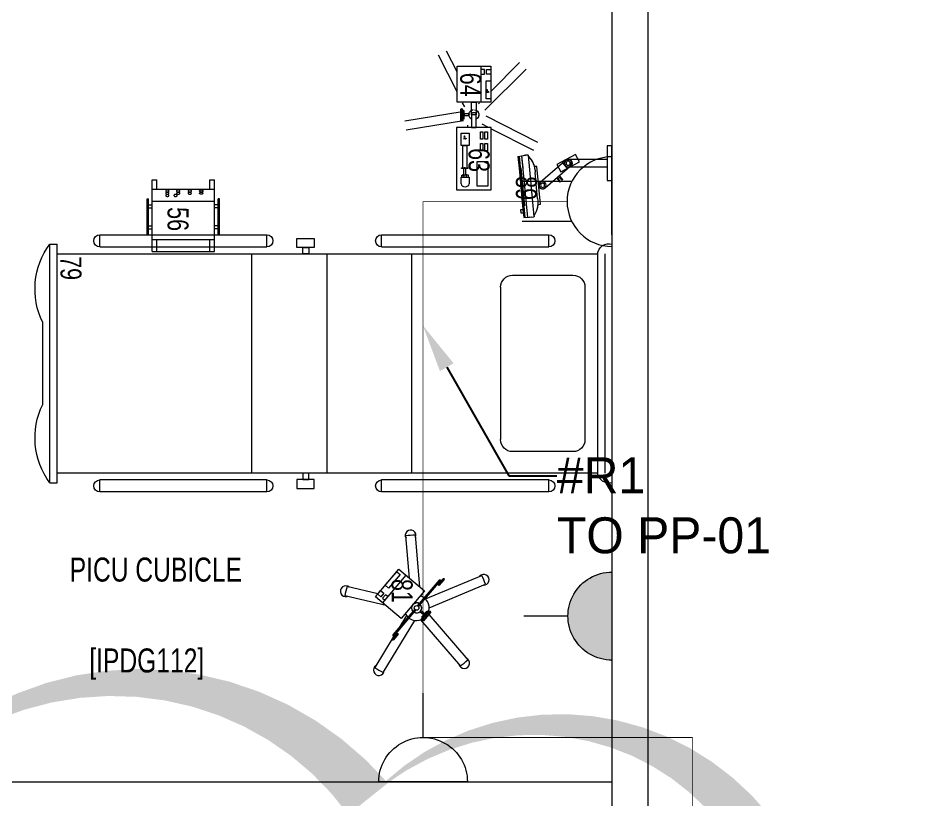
# Model space of a CAD drawing. Header units: metres. Extents: x 75097 to 220695, y -1557923 to -1361206.
# Drawn here: x 110144 to 113945, y -1400610 to -1397353 of the extents above; entities that cross this region are included whole.
import ezdxf
from ezdxf import colors
from ezdxf.entities.mleader import LeaderData, LeaderLine
from ezdxf.math import Vec2, Vec3

# ---------------------------------------------------------------- set-up
doc = ezdxf.new("R2010")
doc.units = ezdxf.units.M
doc.layers.get('0').update_dxf_attribs({"lineweight": 0})
for name, color, linetype, lineweight in [('A-100 - Copy$0$72_EGR_BASE_TEXT', 8, 'Continuous', 0), ('A-100 - Copy$0$Medical Equipment and Furniture', 8, 'Continuous', 0), ('A-100 - Copy$0$Medical Equipment and Furniture1', 8, 'Continuous', 5), ('A-100 - Copy$0$Medical Equipment and Furniture2', 8, 'Continuous', 13), ('A-100 - Copy$0$Walls', 8, 'Continuous', 0)]:
    doc.layers.add(name, color=color, linetype=linetype, lineweight=lineweight)
for name, color, linetype, lineweight, true_color in [('E-POWR', 7, 'Continuous', 9, 0x4e7e3e), ('E-PW', 7, 'Continuous', 9, 0x4e7e3e), ('REV 01', 7, 'Continuous', 0, 0xe41b4d)]:
    doc.layers.add(name, color=color, linetype=linetype, lineweight=lineweight, true_color=true_color)
doc.styles.add('A-100 - Copy$0$list_ghTextstyle', font='romans.shx', dxfattribs={"height": 0.25})
doc.styles.add('A-100 - Copy$0$X3G_ENTITY_257CFD', font='swisscl.ttf', dxfattribs={"height": 200})
doc.styles.add('A-100 - Copy$0$X3G_ENTITY_2587EA', font='swisscl.ttf', dxfattribs={"height": 200})
doc.styles.get("Standard").update_dxf_attribs({"font": 'GOTHIC.TTF'})

# ---------------------------------------------------------------- blocks, each defined once
blk = doc.blocks.new('GI-041_dwg_E-SKT2-3902840-GI-041')
at = {"layer": 'E-POWR'}
blk.add_line((0.1982021146646263, -2.45581446779e-05), (-0.1982021168377471, -2.45581446779e-05), dxfattribs=at)
at = {"layer": 'E-PW'}
for p, q in [((-0.0878750364168251, 0.1765242649987976), (-0.0878750364168251, 0.3943528604652037)), ((0.08778754864800098, 0.1765677902202692), (0.08778754864800098, 0.3943963854908987)), ((-0.146567685122136, -3.63165017916e-05), (0.146567685122136, -3.63165017916e-05))]:
    blk.add_line(p, q, dxfattribs=at)
blk.add_arc((0, 0), 0.1971873175250299, 0.0141965466676067, 180.0141965466672, dxfattribs=at)
blk = doc.blocks.new('NORMAL SOCKET')
at = {"layer": 'E-POWR'}
for p, q in [((1.421169145032763e-06, 307.6799999489449), (2.84230918623507e-06, 615.359999897657)), ((-307.6799955585448, 4.654284566640854e-07), (307.6799955138122, -4.654284566640854e-07))]:
    blk.add_line(p, q, dxfattribs=at)
blk.add_ellipse((0, 0), major_axis=(32.75230417925279, 305.931804444962), ratio=0.9999999853257265, start_param=4.819040293203757, end_param=7.960632946793556, dxfattribs=at)
blk = doc.blocks.new('GI-041_dwg_UPS-E-SKT1-3902843-GI-041')
at = {"layer": 'E-POWR'}
blk.add_hatch(color=256, dxfattribs=at).paths.add_polyline_path([(-0.198721839115216, -0.0004678860423045308), (0.1987218393664737, -0.0004678859802649072), (0.1929473439593904, 0.04708936302624725), (0.1759594502564358, 0.09188275760414599), (0.1487454328911434, 0.131309068477926), (0.1128868716338571, 0.163076981768409), (0.07046773572428298, 0.1853402618268195), (0.02395327115419768, 0.1968050477398926), (-0.02395327046878177, 0.1968050478231651), (-0.07046773507872091, 0.1853402620717944), (-0.1128868710656941, 0.1630769821608487), (-0.1487454324334177, 0.1313090689950254), (-0.1759594499357706, 0.0918827582158533), (-0.1929473437944459, 0.04708936369701413)], flags=0)
for p, q in [((0, 0.1982539537129924), (0, 0.3969977126980666)), ((-0.1987218391150236, -0.0004678860423155128), (0.1987218397553079, -0.0004678860423155128)), ((-0.1473219806794077, -0.0004678855766542255), (0.1473219828912988, -0.0004678855766542255))]:
    blk.add_line(p, q, dxfattribs=at)
blk.add_arc((0, -0.0004678856348618864), 0.1987218393666664, 359.999999897387, 179.9999998973871, dxfattribs=at)
blk = doc.blocks.new('A-100 - Copy$0$IC.1')
at = {"layer": 'A-100 - Copy$0$Medical Equipment and Furniture1'}
for p, q in [((42.48723853110408, -10.88000368830697), (41.49283853110404, -10.88000368830697)), ((42.44723853110412, -10.91000368830694), (41.53283853110423, -10.91000368830694)), ((42.44723853110412, -10.91000368830694), (41.53283853110423, -10.91000368830694)), ((42.44723853110412, -10.91000368830694), (41.53283853110423, -10.91000368830694)), ((41.53283853110423, -10.94000368830714), (41.53283853110423, -13.19140368829815)), ((42.44723853110412, -10.94000368830692), (41.53283853110423, -10.94000368830692)), ((42.44723853110412, -13.19140368830725), (42.44723853110412, -10.94000368830714)), ((42.30770649473124, -10.99233572468009), (41.67237056747689, -10.99233572468009)), ((41.62237056747693, -11.04233572468004), (41.62237056747693, -11.29370796889796)), ((42.35770649473119, -11.29370796889796), (42.35770649473119, -11.04233572468004)), ((41.45418979444679, -11.14291972269669), (41.45418979444679, -11.83964150564432)), ((41.45418979444679, -11.14291972269669), (41.50418979444675, -11.14291972269669)), ((41.50418979444675, -11.14291972269669), (41.50418979444675, -11.83964150564432)), ((42.47588726776138, -11.14291972269669), (42.52588726776133, -11.14291972269669)), ((42.47588726776138, -11.83964150564432), (42.47588726776138, -11.14291972269669)), ((42.52588726776133, -11.83964150564432), (42.52588726776133, -11.14291972269669)), ((42.30770649473124, -11.34370796889792), (41.67237056747689, -11.34370796889792)), ((41.53283853110423, -11.71369594826686), (42.44723853110412, -11.71369594826686)), ((41.45418979444679, -11.83964150564432), (41.50418979444675, -11.83964150564432)), ((42.47588726776138, -11.83964150564432), (42.52588726776133, -11.83964150564432)), ((41.53283853110423, -12.0657036883072), (42.44723853110412, -12.0657036883072)), ((41.45418979444679, -12.31722299772358), (41.45418979444679, -13.01394478067144)), ((41.45418979444679, -12.31722299772358), (41.50418979444675, -12.31722299772358)), ((41.50418979444675, -12.31722299772358), (41.50418979444675, -13.01394478067144)), ((42.47588726776138, -12.31722299772358), (42.52588726776133, -12.31722299772358)), ((42.47588726776138, -13.01394478067144), (42.47588726776138, -12.31722299772358)), ((42.52588726776133, -13.01394478067144), (42.52588726776133, -12.31722299772358)), ((41.53283853110423, -12.38070368830725), (42.44723853110412, -12.38070368830725)), ((41.45418979444679, -13.01394478067144), (41.50418979444675, -13.01394478067144)), ((42.47588726776138, -13.01394478067144), (42.52588726776133, -13.01394478067144)), ((41.4928385311045, -13.1914036882977), (42.48723853109112, -13.1914036883077)), ((41.49283853110427, -13.22140368829767), (41.4928385311045, -13.1914036882977)), ((41.49283853110427, -13.22140368829767), (42.4872385310909, -13.22140368830767)), ((42.4872385310909, -13.22140368830767), (42.48723853109135, -13.1914036883077)), ((41.81917634844211, -13.25140368829764), (42.16090071376624, -13.25140368829764))]:
    blk.add_line(p, q, dxfattribs=at)
for points in [[(41.46890071376669, -12.1926959482669), (41.46890071376669, -12.12119594826689), (41.50640071376682, -12.12119594826689), (41.50640071376682, -12.1926959482669)], [(42.51117634844167, -12.1926959482669), (42.51117634844167, -12.12119594826689), (42.47367634844153, -12.12119594826689), (42.47367634844153, -12.1926959482669)], [(41.50640071376682, -12.16744594826699), (41.50640071376682, -12.14344594826687), (41.53283853110423, -12.14344594826687), (41.53283853110423, -12.16744594826699)], [(42.47367634844153, -12.16744594826699), (42.47367634844153, -12.14344594826687), (42.44723853110412, -12.14344594826687), (42.44723853110412, -12.16744594826699)]]:
    blk.add_lwpolyline(points, close=True, dxfattribs=at)
for centre, radius, start, end in [((41.53896312617184, -10.89258729159499), 0.04781030581253963, 164.7400620625664, 262.6400729788465), ((42.44111393603652, -10.89258729159499), 0.04781030581253963, 277.3599270082344, 15.25993793743358), ((41.67237056747689, -11.04233572468004), 0.05000000000000001, 90, 180), ((42.30770649473124, -11.04233572468004), 0.05000000000000001, 0, 90), ((41.47918979444688, -11.14291972269646), 0.025, 0, 180), ((42.50088726776147, -11.14291972269669), 0.025, 0, 180), ((41.67237056747689, -11.29370796889796), 0.05000000000000001, 180, 270), ((42.30770649473124, -11.29370796889796), 0.05000000000000001, 270, 0), ((41.47918979444688, -11.83964150564432), 0.025, 180, 0), ((42.50088726776147, -11.83964150564432), 0.025, 180, 0), ((41.47918979444688, -12.31722299772358), 0.025, 0, 180), ((42.50088726776147, -12.31722299772358), 0.025, 0, 180), ((41.47918979444688, -13.01394478067144), 0.025, 180, 0), ((42.50088726776147, -13.01394478067144), 0.025, 180, 0), ((41.68058251797964, -12.96907777553295), 0.3145094129918602, 233.348778237023, 296.1464280231201), ((42.29949454422848, -12.96907777553295), 0.3145094129918602, 243.8535719651845, 306.651221762977)]:
    blk.add_arc(centre, radius, start, end, dxfattribs=at)
blk = doc.blocks.new('A-100 - Copy$0$Syringe')
at = {"layer": 'A-100 - Copy$0$Medical Equipment and Furniture2'}
for points in [[(42.97385594014819, -11.52769231201985), (42.71385594014819, -11.52769231201985), (42.71385594014819, -11.38269231201985), (42.97385594014819, -11.38269231201985), (42.97385594014819, -11.52769231201985)], [(42.73841369473156, -11.50858334405179), (42.76581621522021, -11.50858334405179), (42.76581621522021, -11.47504756169225), (42.73841369473156, -11.47504756169225)], [(42.7790012545754, -11.48993886659864), (42.7790012545754, -11.48696168110014), (42.77477331199265, -11.48696168110014), (42.77477331199265, -11.50002276353294), (42.7790012545754, -11.50002276353294), (42.7790012545754, -11.49704557803444)], [(42.80225506180747, -11.48993886659864), (42.7790012545754, -11.48993886659864)], [(42.7790012545754, -11.49704557803444), (42.80225506180747, -11.49704557803444)], [(42.80552216427, -11.48510830951575), (42.80552216427, -11.48004698268532), (42.80225506180747, -11.48004698268532), (42.80225506180747, -11.50693746194775), (42.80552216427, -11.50693746194775), (42.80552216427, -11.50187613511732)], [(42.80552216427, -11.50187613511732), (42.89835531338043, -11.50187613511732), (42.89835531338043, -11.48510830951575), (42.80552216427, -11.48510830951575)], [(42.80552216427, -11.48993886659864), (42.80552216427, -11.49704557803444)], [(42.80552216427, -11.49704557803444), (42.80552216427, -11.48993886659864)], [(42.80552216427, -11.49704557803444), (42.80552216427, -11.48993886659864)]]:
    blk.add_lwpolyline(points, dxfattribs=at)
for points in [[(42.83124684384199, -11.39735652273614), (42.7289066676983, -11.39735652273614), (42.7289066676983, -11.44151191048915), (42.83124684384199, -11.44151191048915)], [(42.90729961535482, -11.39847436903248), (42.87654165908655, -11.39847436903248), (42.87654165908655, -11.40909397442593), (42.90729961535482, -11.40909397442593)], [(42.95595675588564, -11.39847436903248), (42.92519879961737, -11.39847436903248), (42.92519879961737, -11.40909397442593), (42.95595675588564, -11.40909397442593)], [(42.90729961535482, -11.41747801838315), (42.87654165908655, -11.41747801838315), (42.87654165908655, -11.42809762377659), (42.90729961535482, -11.42809762377659)], [(42.95595675588564, -11.41747801838315), (42.92519879961737, -11.41747801838315), (42.92519879961737, -11.42809762377659), (42.95595675588564, -11.42809762377659)], [(42.77477331199265, -11.48696168110014), (42.76581621522021, -11.48696168110014), (42.76581621522021, -11.47770347950299), (42.77477331199265, -11.47770347950299)], [(42.949805164632, -11.47504756169225), (42.89835531338043, -11.47504756169225), (42.89835531338043, -11.50858334405179), (42.949805164632, -11.50858334405179)], [(42.77477331199265, -11.49666922464391), (42.76581621522021, -11.49666922464391), (42.76581621522021, -11.50592742624105), (42.77477331199265, -11.50592742624105)]]:
    blk.add_lwpolyline(points, close=True, dxfattribs=at)
at = {"layer": 'A-100 - Copy$0$Medical Equipment and Furniture2', "extrusion": (0, 0, -1)}
blk.add_ellipse((42.73841369473156, -11.49181545287202), major_axis=(0, 0.01676789117977024), ratio=0.7337346345725659, start_param=3.141592653589793, end_param=6.283185307179586, dxfattribs=at)
blk = doc.blocks.new('A-100 - Copy$0$Infusion')
at = {"layer": 'A-100 - Copy$0$Medical Equipment and Furniture2'}
for points in [[(43.07928500095404, -11.38519231201985), (43.07928500095404, -11.52519231201985), (43.22928500095404, -11.52519231201985), (43.22928500095404, -11.38519231201985), (43.07928500095404, -11.38519231201985)], [(43.19615889373929, -11.42417166417462), (43.19615889373929, -11.41140245575496), (43.2149662019066, -11.41140245575496), (43.2149662019066, -11.42417166417462)]]:
    blk.add_lwpolyline(points, dxfattribs=at)
for points in [[(43.07928500095404, -11.38519231201985), (43.07928500095404, -11.42417166417462), (43.22928500095404, -11.42417166417462), (43.22928500095404, -11.38519231201985)], [(43.09271869881898, -11.38519231201985), (43.09271869881898, -11.40401001514759), (43.16727627938416, -11.40401001514759), (43.16727627938416, -11.38519231201985)], [(43.19615889373929, -11.38519231201985), (43.19615889373929, -11.40266582319452), (43.2149662019066, -11.40266582319452), (43.2149662019066, -11.38519231201985)]]:
    blk.add_lwpolyline(points, close=True, dxfattribs=at)
blk = doc.blocks.new('A-100 - Copy$0$Infusion Syringe')
at = {"layer": 'A-100 - Copy$0$Medical Equipment and Furniture1'}
for p, q in [((42.96830567694769, -11.38269231201986), (42.87884394859901, -11.20711378412204)), ((43.02246416823158, -11.40528214392162), (42.91270219651813, -11.18986214513194)), ((43.04589888626441, -11.40899383862143), (43.21685716525815, -11.23803555962775)), ((43.12344052823619, -11.38519231201985), (43.24372722294322, -11.26490561731282)), ((42.98860592031247, -11.42253378291184), (42.97649166666832, -11.39875822144347)), ((43.01242833492739, -11.44105017639612), (43.01702339333832, -11.43645511798519)), ((43.02344178125031, -11.43543854520794), (43.01702339333832, -11.43645511798519)), ((43.03565028054589, -11.43737218153609), (43.04144039192954, -11.44032239064143)), ((43.04439060103488, -11.44611250202507), (43.04144039192954, -11.44032239064143)), ((43.07276894394954, -11.4358638963065), (43.07664927443392, -11.43198356582212)), ((42.97526909391956, -11.44306834932974), (42.97385594014821, -11.44329217089893)), ((43.01749066055635, -11.4730124425036), (43.02328077193994, -11.47596265160894)), ((43.02969915985193, -11.47494607883175), (43.02328077193994, -11.47596265160894)), ((43.04071260617485, -11.46933444764358), (43.04530766458578, -11.46473938923265)), ((43.04632423736302, -11.45832100132066), (43.04530766458578, -11.46473938923265)), ((43.07910748960177, -11.45951473551412), (43.07928500095403, -11.45960518206567)), ((43.00055607816415, -11.49798411014825), (42.96273468027897, -11.73677901833304)), ((42.98377867242272, -11.48120670440682), (42.97649166666832, -11.48236085273487)), ((43.03808823510673, -11.5039286198197), (43.00026683722155, -11.7427235280046)), ((43.05922899965918, -11.4931568622585), (43.07664927443386, -11.50203293559338)), ((43.12210210990946, -11.52519231201984), (43.27464899844898, -11.60291883397196)), ((43.20580430196361, -11.52519231201984), (43.29190063743903, -11.56906058605273))]:
    blk.add_line(p, q, dxfattribs=at)
for points in [[(43.02657047055112, -11.44546958000529), (43.02657047055112, -11.4649150440344), (42.97385594014821, -11.4649150440344), (42.97385594014821, -11.44546958000529)], [(43.02657047055112, -11.44546958000529), (43.02657047055112, -11.4649150440344), (43.07928500095403, -11.4649150440344), (43.07928500095403, -11.44546958000529)], [(43.04297723967369, -11.49631761196684), (43.04297723967369, -11.50085798044978), (43.01016370142855, -11.50085798044978), (43.01016370142855, -11.49631761196684)]]:
    blk.add_lwpolyline(points, close=True, dxfattribs=at)
for points in [[(43.03023583093585, -11.475899659915), (43.03023583093585, -11.49631761196684), (43.02290511016639, -11.49631761196684), (43.02290511016639, -11.475899659915)], [(43.00462476640575, -11.50085798044978), (43.04851617469649, -11.50085798044978)], [(43.04851617469649, -11.51160316530564), (43.00462476640575, -11.51160316530564)]]:
    blk.add_lwpolyline(points, dxfattribs=at)
for radius, start, end in [(0.02102924448476753, 6.82758775052605, 152.46157466306), (0.02102924448476753, 207.53842533694, 353.1724122494739), (0.009722732014547094, 270, 90)]:
    blk.add_arc((43.02657047055112, -11.45519231201985), radius, start, end, dxfattribs=at)
for centre in [(43.00462476640575, -11.50623057287771), (43.01011119244214, -11.50623057287771), (43.01559761847847, -11.50623057287771), (43.02108404451479, -11.50623057287771), (43.02657047055112, -11.50623057287771), (43.03205689658745, -11.50623057287771), (43.03754332262378, -11.50623057287771), (43.04302974866016, -11.50623057287771), (43.04851617469649, -11.50623057287771)]:
    blk.add_ellipse(centre, major_axis=(-1.601640999364343e-14, -0.005372592427942437), ratio=0.510593918105976, start_param=3.141592653595631, end_param=9.424777960775216, dxfattribs=at)
for name in ['A-100 - Copy$0$Syringe', 'A-100 - Copy$0$Infusion']:
    blk.add_blockref(name, (0, 0), dxfattribs=at)
blk = doc.blocks.new('A-100 - Copy$0$IC.5')
at = {"layer": 'A-100 - Copy$0$Medical Equipment and Furniture2'}
for points in [[(31.60100524546879, -27.83251090560569), (31.51055626336877, -27.93937054081502), (31.39606379707306, -27.84246091713642), (31.48651277917308, -27.7356012819271), (31.60100524546879, -27.83251090560569)], [(31.48661421494134, -27.78675515357327), (31.49486394282549, -27.77700863247587), (31.48050864218244, -27.76485790476319), (31.47225891429828, -27.7746044258606)]]:
    blk.add_lwpolyline(points, dxfattribs=at)
for points in [[(31.60100524546879, -27.83251090560569), (31.5758220831451, -27.86226318669108), (31.46132961684939, -27.76535356301249), (31.48651277917308, -27.7356012819271)], [(31.51179737726503, -27.75700287248788), (31.50050836798316, -27.77034010841611), (31.4861530673401, -27.75818938070343), (31.49744207662198, -27.74485214477521)], [(31.59075153080193, -27.82383187490767), (31.5785940872779, -27.83819510984844), (31.52168554541157, -27.79002612934872), (31.53384298893561, -27.77566289440794)]]:
    blk.add_lwpolyline(points, close=True, dxfattribs=at)
blk = doc.blocks.new('A-100 - Copy$0$IC.5 on Trolley')
at = {"layer": 'A-100 - Copy$0$Medical Equipment and Furniture1'}
for p, q in [((31.44911390700776, -27.77978563584728), (31.48974219572915, -27.60718282664854)), ((31.49826583276399, -27.74554939499882), (31.52867808450873, -27.616347790639)), ((31.32406712972664, -27.81340410270303), (31.19081688900508, -27.73256016039781)), ((31.3876509225563, -27.89876710057257), (31.17006863895637, -27.76675826151342)), ((31.32986535176519, -27.82948795765111), (31.30696685850603, -27.81010603291537)), ((31.33309567255446, -27.82567154210793), (31.3101971792953, -27.80628961737219)), ((31.43093695457367, -27.90280489841416), (31.32361616240212, -27.81196558017137)), ((31.434167275363, -27.89898848287098), (31.32684648319139, -27.80814916462819)), ((31.40839917260502, -27.86456899945688), (31.35580186786075, -27.83265781155109)), ((31.56369828796369, -27.87658666828651), (31.74029201459314, -27.86189892464654)), ((31.42025584470269, -27.90238451408314), (31.42174478336062, -27.89605899550571)), ((31.42235044770587, -27.89553703899779), (31.42174478336057, -27.89605899550571)), ((31.42666740657126, -27.89181671966307), (31.42618522933503, -27.89223225600489)), ((31.43806606279281, -27.88703581589468), (31.44454209580368, -27.88649718796896)), ((31.45009791411684, -27.88986794552054), (31.44454209580368, -27.88649718796896)), ((31.45816720228504, -27.89923133128417), (31.46068067214014, -27.90522395949617)), ((31.52715138019551, -27.91976448125314), (31.74360746719236, -27.90176128501398)), ((31.38972105929082, -27.92365677522571), (31.19693656938784, -28.08979684919683)), ((31.42128037589987, -27.91470266087259), (31.42379384575497, -27.92069528908456)), ((31.42934966406807, -27.9240660466362), (31.42379384575497, -27.92069528908459)), ((31.44138151539204, -27.92689817626209), (31.44785754840285, -27.92635954833639)), ((31.44528030282191, -27.91494550928579), (31.55260109499352, -28.00578482752857)), ((31.45278017161365, -27.92211727249369), (31.44785754840285, -27.92635954833639)), ((31.44851062361124, -27.9111290937426), (31.55583141578279, -28.00196841198539)), ((31.45919173348221, -27.91154947807362), (31.46068067214014, -27.90522395949617)), ((31.48998685331389, -27.92285554826756), (31.4909502038069, -27.92277542398827)), ((31.41194851448165, -27.95730565585208), (31.22304933443019, -28.12009740202745)), ((31.44014501903223, -27.9596798434776), (31.53857993536826, -28.19436889514429)), ((31.4770318454174, -27.94420851388921), (31.57546676175343, -28.1788975655559)), ((31.53428710004891, -28.00251623923893), (31.55718559330808, -28.02189816397467)), ((31.53751742083818, -27.99869982369574), (31.56041591409735, -28.01808174843146))]:
    blk.add_line(p, q, dxfattribs=at)
for points in [[(31.42002954395167, -27.96420278040256), (31.38652797338904, -27.93584611466804)], [(31.39347005219395, -27.92764449656835), (31.42697162275658, -27.95600116230287)], [(31.42914322148187, -27.92514062292165), (31.41595191448431, -27.94072530083579), (31.41035649914681, -27.93598918489536), (31.42354780614437, -27.92040450698121)]]:
    blk.add_lwpolyline(points, dxfattribs=at)
blk.add_lwpolyline([(31.42567721655416, -27.94895706834191), (31.42274384721389, -27.95242265491194), (31.39769782773669, -27.93122300395927), (31.40063119707696, -27.92775741738924)], close=True, dxfattribs=at)
blk.add_circle((31.43972378909245, -27.90696699607838), 0.009722732014547092, dxfattribs=at)
for centre, radius, start, end in [((31.50921014011891, -27.61176530864375), 0.0225, 319.4884462145142, 194.0205351177866), ((31.43972378909245, -27.90696699607838), 0.3032694993619026, 72.97320753203037, 80.53577379875667), ((31.18044276398069, -27.74965921095563), 0.0225, 31.48844621597756, 266.0205351149534), ((31.43972378909245, -27.90696699607838), 0.3032694993619026, 144.9732075320971, 152.5357738001184), ((31.30858201890067, -27.80819782514379), 0.0025, 49.75449066605037, 229.7544906660504), ((31.32156713745894, -27.81339788488134), 0.0025, 269.5762144502761, 49.75449066605037), ((31.32523132279675, -27.8100573723998), 0.0025, 49.75449066605037, 229.7544906660504), ((31.33148051215983, -27.8275797498795), 0.0025, 229.7544906660504, 49.75449066605037), ((31.33428259416127, -27.82426927082764), 0.0025, 49.75449066605037, 187.0501313925919), ((31.43972378909245, -27.90696699607838), 0.05271453040290908, 116.2433793872411, 202.9381963232847), ((31.74194974089272, -27.88183010483024), 0.0225, 247.4884462150457, 122.0205351162164), ((31.43972378909245, -27.90696699607838), 0.3032694993619026, 0.9732075334633218, 8.535773799937633), ((31.43972378909245, -27.90696699607838), 0.02102924448476753, 146.5820784153391, 312.9269029167602), ((31.43972378909245, -27.90696699607838), 0.02102924448476753, 326.582078415339, 132.9269029167602), ((31.43972378909245, -27.90696699607838), 0.05271453040290908, 256.5707850088137, 343.2656019448571), ((31.53590226044355, -28.00060803146735), 0.0025, 49.75449066605037, 229.7544906660504), ((31.53870434244504, -27.99729755241549), 0.0025, 272.4588499395065, 49.75449066605037), ((31.55152697399933, -28.00804231819072), 0.0025, 49.75449066605037, 189.9327668818213), ((31.55421625538816, -28.00387661975697), 0.0025, 229.7544906660504, 49.75449066605037), ((31.55880075370271, -28.01998995620306), 0.0025, 229.7544906660504, 49.75449066605037), ((31.20999295190899, -28.10494712561217), 0.0225, 103.4884462153954, 338.0205351191464), ((31.43972378909245, -27.90696699607838), 0.3032694993619026, 216.9732075315825, 224.5357738000021), ((31.55702334856079, -28.18663323035014), 0.0225, 175.4884462156157, 50.02053511677107), ((31.43972378909245, -27.90696699607838), 0.3032694993619026, 288.9732075321563, 296.5357737998808)]:
    blk.add_arc(centre, radius, start, end, dxfattribs=at)
for centre in [(31.38999901279146, -27.93174530561819), (31.39418670911181, -27.935289888835), (31.39837440543215, -27.93883447205181), (31.40256210175249, -27.94237905526865), (31.40674979807284, -27.94592363848545), (31.41093749439312, -27.94946822170226), (31.41512519071347, -27.95301280491907), (31.41931288703381, -27.95655738813588), (31.42350058335415, -27.96010197135271)]:
    blk.add_ellipse(centre, major_axis=(0.003471039402487824, 0.004100809049867366), ratio=0.51059391810321, dxfattribs=at)
blk.add_blockref('A-100 - Copy$0$IC.5', (0, 0), dxfattribs=at)
blk = doc.blocks.new('A-100 - Copy$0$ME17423-P')
at = {"layer": 'A-100 - Copy$0$Medical Equipment and Furniture1'}
for p, q in [((0.2600000000000477, 0), (0, 0)), ((0, 0), (0, -0.3000000000000114)), ((0.02000000000001023, 0), (0.02000000000001023, -0.05000000000001137)), ((0.2399999999999523, 0), (0.2400000000000091, -0.05000000000001137)), ((0.2600000000000477, 0), (0.2600000000000477, -0.3000000000000114)), ((0.2400000000000091, -0.02000000000003865), (0.02000000000001023, -0.02000000000003865)), ((-0.01999999999995339, -0.07000000000010687), (-0.01999999999998181, -0.2199999999999704)), ((-0.01999999999995339, -0.07000000000010687), (-0.01499999999998636, -0.06999999999999318)), ((-0.01499999999998636, -0.06999999999999318), (-0.01500000000001478, -0.2200000000000273)), ((0.2599999999999909, -0.05000000000001137), (0, -0.05000000000001137)), ((0.2750000000000625, -0.06999999999999318), (0.2750000000000057, -0.2200000000000273)), ((0.2800000000000011, -0.07000000000010687), (0.2750000000000625, -0.06999999999999318)), ((0.2800000000000011, -0.07000000000010687), (0.2800000000000011, -0.2199999999999704)), ((-0.01500000000001478, -0.09499999999997044), (5.684341886080801e-14, -0.09500000000008413)), ((-0.01499999999998636, -0.1075000000000159), (0, -0.1075000000000159)), ((0.2750000000000625, -0.09499999999997044), (0.2599999999999909, -0.09500000000002728)), ((0.2750000000000625, -0.1075000000000159), (0.2599999999999909, -0.1075000000000159)), ((-0.01499999999998636, -0.1825000000000045), (0, -0.1825000000000045)), ((0.2750000000000057, -0.1825000000001182), (0.2600000000000477, -0.1825000000001182)), ((-0.01999999999998181, -0.2199999999999704), (-0.01500000000001478, -0.2200000000000273)), ((-0.01500000000001478, -0.1950000000001069), (0, -0.1950000000001069)), ((0.2600000000000477, -0.2100000000000932), (0, -0.2100000000000364)), ((0.2750000000000625, -0.1950000000001069), (0.2599999999999909, -0.1949999999999932)), ((0.2800000000000011, -0.2199999999999704), (0.2750000000000057, -0.2200000000000273)), ((0.2599999999999909, -0.2600000000001046), (0, -0.2600000000000477)), ((0.02000000000001023, -0.2600000000001046), (0.02000000000001023, -0.3000000000000114)), ((0.2400000000000091, -0.2600000000001046), (0.2399999999999523, -0.3000000000000114)), ((0.02000000000001023, -0.3000000000000114), (0, -0.3000000000000114)), ((0.2600000000000477, -0.3000000000000114), (0.2399999999999523, -0.3000000000000114))]:
    blk.add_line(p, q, dxfattribs=at)
for points in [[(0.06228927726229472, -0.2435382612476928, -0.1444795236653766), (0.06183412324773485, -0.2450805316227616, -0.1071762200490754), (0.06031224803533064, -0.246596071834972, -0.0777528778552968), (0.05823235463913079, -0.24751141064678, -0.0649380910912568), (0.05553927726234065, -0.2478626584511971, -0.0649380910913109), (0.05284619988560735, -0.2475114106468936, -0.0777528778553062), (0.05076630648937908, -0.246596071834972, -0.1071762200490087), (0.04924443127700329, -0.2450805316227616, -0.1444795236654264), (0.04878927726232973, -0.2435382612477497, -0.1444795236656339), (0.04924443127700329, -0.2419959908725673, -0.1071762200490744), (0.05076630648937908, -0.2404804506606979, -0.0777528778553423), (0.05284619988557893, -0.2395651118487194, -0.0649380910913205), (0.0555392772622838, -0.2392138640442454, -0.0649380910913109), (0.05823235463907395, -0.2395651118487194, -0.0777528778553063), (0.06031224803535906, -0.2404804506606979, -0.1071762200490084), (0.06183412324767801, -0.2419959908725673, -0.1444795236655122)], [(0.06228927726235156, -0.2528653844149176, -0.1444795236653766), (0.06183412324773485, -0.2544076547900431, -0.1071762200490754), (0.06031224803538748, -0.2559231950020262, -0.0777528778552968), (0.05823235463907395, -0.2568385338139478, -0.0649380910912568), (0.05553927726234065, -0.257189781618365, -0.0649380910913109), (0.05284619988557893, -0.2568385338139478, -0.0777528778553062), (0.05076630648932223, -0.2559231950019694, -0.1071762200490087), (0.04924443127700329, -0.2544076547900431, -0.1444795236654264), (0.04878927726232973, -0.2528653844149176, -0.1444795236656339), (0.04924443127700329, -0.2513231140398489, -0.1071762200490744), (0.05076630648932223, -0.2498075738278089, -0.0777528778553423), (0.05284619988557893, -0.2488922350158305, -0.0649380910913205), (0.05553927726234065, -0.2485409872114133, -0.0649380910913109), (0.05823235463907395, -0.2488922350158873, -0.0777528778553063), (0.06031224803533064, -0.2498075738278089, -0.1071762200490084), (0.06183412324773485, -0.2513231140398489, -0.1444795236655122)]]:
    blk.add_lwpolyline(points, format="xyb", close=True, dxfattribs=at)
for centre, radius, start, end in [((0.09913737304890446, -0.2435382612477497), 0.0028405363937551, 147.1152877890425, 180), ((0.09913737304890446, -0.2435382612477497), 0.0028405363937634, 180.0000000000717, 212.8847122109377), ((0.09913737304887604, -0.2528653844150313), 0.0028405363937551, 147.1152877890425, 180), ((0.09913737304890446, -0.2528653844149744), 0.0028405363937634, 180.0000000000717, 212.8847122109377), ((0.1010074804998453, -0.2447473803160847), 0.0050674784224433, 122.6457141150618, 147.1152877891202), ((0.1010074804997885, -0.2423291421794715), 0.0050674784224473, 212.8847122109494, 237.3542858849838), ((0.1010074804997885, -0.2540745034831957), 0.0050674784224433, 122.6457141150618, 147.1152877891202), ((0.1010074804998453, -0.2516562653467531), 0.0050674784224473, 212.8847122109494, 237.3542858849838), ((0.1022391227008086, -0.2466698644140592), 0.0073506533211651, 104.8618470534105, 122.6457141150808), ((0.1022391227008086, -0.2404066580816675), 0.0073506533211495, 237.354285884846, 255.1381529465002), ((0.1022391227008086, -0.2559969875811134), 0.0073506533211651, 104.8618470534105, 122.6457141150808), ((0.1022391227008086, -0.2497337812487785), 0.0073506533211495, 237.354285884846, 255.1381529465002), ((0.1030468366551531, -0.2497136318493176), 0.0104997678050764, 90, 104.8618470534137), ((0.1030468366551247, -0.2373628906461249), 0.0104997678051042, 255.1381529466282, 270.0000000000391), ((0.1030468366551531, -0.2590407550164855), 0.0104997678050764, 90, 104.8618470534137), ((0.1030468366551247, -0.2466900138134065), 0.0104997678051042, 255.1381529466282, 270.0000000000391), ((0.1030468366551531, -0.2497136318493176), 0.0104997678050758, 75.13815294658794, 90), ((0.1030468366551531, -0.2373628906461249), 0.0104997678050832, 270, 284.8618470534018), ((0.1030468366551531, -0.2590407550164855), 0.0104997678050758, 75.13815294658794, 90), ((0.1030468366551531, -0.2466900138134065), 0.0104997678050832, 270, 284.8618470534018), ((0.1038545506094692, -0.2466698644140024), 0.0073506533211495, 57.35428588484602, 75.13815294650024), ((0.1038545506094692, -0.2404066580816107), 0.0073506533211531, 284.861847053491, 302.6457141151391), ((0.1038545506095261, -0.2559969875811134), 0.0073506533211495, 57.35428588484602, 75.13815294650024), ((0.1038545506095261, -0.2497337812487217), 0.0073506533211531, 284.861847053491, 302.6457141151391), ((0.1050861928104894, -0.2447473803160278), 0.0050674784224473, 32.8847122109494, 57.35428588498379), ((0.1050861928104894, -0.2423291421794715), 0.0050674784224492, 302.6457141151056, 327.1152877891626), ((0.1050861928104325, -0.2540745034831957), 0.0050674784224473, 32.8847122109494, 57.35428588498379), ((0.1050861928104894, -0.2516562653467531), 0.0050674784224373, 302.6457141149941, 327.1152877890732), ((0.1069563002614302, -0.2435382612478065), 0.0028405363937615, 0, 32.88471221087984), ((0.1069563002614302, -0.2435382612478065), 0.0028405363937551, 327.1152877890425, 359.9999999999284), ((0.1069563002614302, -0.2528653844149176), 0.0028405363937615, 0, 32.88471221087984), ((0.1069563002614302, -0.2528653844149176), 0.0028405363937623, 327.1152877890624, 359.9999999999284), ((0.147493271152797, -0.2435382612477497), 0.0028405363937623, 147.1152877891202, 180), ((0.147493271152797, -0.2435382612477497), 0.0028405363937634, 180.0000000000717, 212.8847122109377), ((0.1474932711528538, -0.2528653844149176), 0.0028405363937623, 147.1152877891202, 180), ((0.1474932711528538, -0.2528653844149176), 0.0028405363937634, 180.0000000000717, 212.8847122109377), ((0.1493633786037378, -0.2447473803160278), 0.0050674784224373, 122.6457141149941, 147.1152877890732), ((0.1493633786037947, -0.2423291421794147), 0.0050674784224473, 212.8847122109494, 237.3542858849838), ((0.1493633786037094, -0.2540745034833094), 0.0050674784224373, 122.6457141149941, 147.1152877890732), ((0.1493633786037378, -0.2516562653466394), 0.0050674784224473, 212.8847122109494, 237.3542858849838), ((0.1505950208048148, -0.2466698644139456), 0.0073506533211433, 104.8618470534539, 122.6457141151233), ((0.1505950208048148, -0.2404066580815538), 0.0073506533211495, 237.354285884846, 255.1381529465002), ((0.1505950208047864, -0.2559969875811134), 0.0073506533211433, 104.8618470534539, 122.6457141151233), ((0.1505950208048148, -0.2497337812487217), 0.0073506533211495, 237.354285884846, 255.1381529465002), ((0.1514027347590741, -0.2497136318493176), 0.0104997678050764, 90, 104.8618470534137), ((0.1514027347590741, -0.2373628906462386), 0.0104997678050758, 255.138152946588, 270), ((0.1514027347590741, -0.2590407550165992), 0.0104997678050764, 90, 104.8618470534137), ((0.1514027347590741, -0.2466900138133497), 0.0104997678050758, 255.138152946588, 270), ((0.1514027347590741, -0.2497136318493176), 0.0104997678050758, 75.13815294658794, 90), ((0.1514027347590741, -0.2373628906462386), 0.0104997678050832, 270, 284.8618470534018), ((0.1514027347590741, -0.2590407550165992), 0.0104997678050758, 75.13815294658794, 90), ((0.1514027347590741, -0.2466900138133497), 0.0104997678050832, 270, 284.8618470534018), ((0.1522104487133902, -0.2466698644139456), 0.0073506533211717, 57.35428588494993, 75.13815294660294), ((0.1522104487133902, -0.2404066580816675), 0.007350653321170999, 284.8618470533955, 302.6457141150483), ((0.1522104487134186, -0.2559969875811134), 0.0073506533211717, 57.35428588494993, 75.13815294660294), ((0.1522104487134186, -0.2497337812487217), 0.007350653321170999, 284.8618470533955, 302.6457141150483), ((0.1585218042542351, -0.2342111380805818), 0.0028405363937551, 147.1152877890425, 180), ((0.1585218042542351, -0.234211138080525), 0.0028405363937555, 180.0000000000717, 212.8847122109575), ((0.1603919117051475, -0.2354202571488031), 0.0050674784224433, 122.6457141150383, 147.1152877891202), ((0.1603919117052044, -0.2330020190124173), 0.0050674784224511, 212.8847122108717, 237.3542858849165), ((0.1534420909144103, -0.2447473803160278), 0.0050674784224473, 32.8847122109494, 57.35428588498379), ((0.1534420909144671, -0.2423291421794715), 0.0050674784224433, 302.6457141150383, 327.1152877891202), ((0.1534420909144671, -0.2540745034832526), 0.0050674784224473, 32.8847122109494, 57.35428588498379), ((0.1534420909144387, -0.2516562653466394), 0.0050674784224433, 302.6457141150618, 327.1152877891202), ((0.1616235539061677, -0.2373427412467777), 0.0073506533211604, 104.8618470533007, 122.6457141149724), ((0.1616235539062245, -0.2310795349144428), 0.0073506533211647, 237.3542858850439, 255.1381529467041), ((0.1553121983653227, -0.2435382612477497), 0.0028405363937555, 0, 32.88471221095752), ((0.1553121983653227, -0.2435382612477497), 0.0028405363937551, 327.1152877890425, 359.9999999999284), ((0.1553121983653227, -0.2528653844150313), 0.0028405363937555, 0, 32.88471221095752), ((0.1553121983653227, -0.2528653844150313), 0.0028405363937623, 327.1152877890624, 359.9999999999284), ((0.1624312678604838, -0.2403865086821497), 0.0104997678050764, 90, 104.8618470534137), ((0.1624312678605122, -0.228035767478957), 0.0104997678050758, 255.1381529465089, 269.9999999999234), ((0.1624312678604838, -0.2403865086821497), 0.0104997678050758, 75.13815294658794, 90), ((0.1624312678604838, -0.228035767478957), 0.0104997678050869, 270.0000000000782, 284.8618470534777), ((0.1632389818148283, -0.2373427412467208), 0.0073506533211647, 57.35428588504386, 75.13815294670407), ((0.1632389818148283, -0.2310795349144428), 0.0073506533211634, 284.8618470532991, 302.6457141149548), ((0.1644706240158484, -0.2354202571487463), 0.005067478422439999, 32.88471221070186, 57.3542858847421), ((0.1644706240159053, -0.2330020190124173), 0.0050674784224433, 302.6457141150383, 327.1152877891202), ((0.1663407314667324, -0.234211138080525), 0.0028405363937615, 0, 32.88471221087984), ((0.1663407314667609, -0.234211138080525), 0.002840536393748, 327.1152877892828, 2.149546075920303e-10), ((0.1926695068418951, -0.2342111380804681), 0.0028405363937555, 147.1152877890425, 180), ((0.1926695068418951, -0.2342111380804681), 0.0028405363937551, 180.0000000000717, 212.8847122109575), ((0.1926695068419519, -0.2435382612477497), 0.0028405363937555, 147.1152877890425, 180), ((0.1926695068419519, -0.2435382612477497), 0.0028405363937551, 180.0000000000717, 212.8847122109575), ((0.1926695068418951, -0.2528653844150313), 0.0028405363937555, 147.1152877890425, 180), ((0.1926695068418951, -0.2528653844150313), 0.0028405363937623, 180.0000000000717, 212.8847122109377), ((0.1945396142928075, -0.2354202571488031), 0.0050674784224511, 122.6457141150849, 147.1152877891283), ((0.1945396142928075, -0.2330020190123037), 0.0050674784224433, 212.8847122108834, 237.3542858849603), ((0.1945396142928075, -0.2447473803160847), 0.0050674784224473, 122.6457141150176, 147.1152877890506), ((0.1945396142927791, -0.2423291421794715), 0.0050674784224433, 212.8847122108834, 237.3542858849603), ((0.1945396142928075, -0.2540745034831957), 0.0050674784224473, 122.6457141150176, 147.1152877890506), ((0.1945396142927791, -0.2516562653467531), 0.0050674784224433, 212.8847122108834, 237.3542858849413), ((0.1957712564938561, -0.2373427412467208), 0.0073506533211424, 104.8618470534018, 122.6457141150601), ((0.1957712564938561, -0.2310795349143859), 0.0073506533211454, 237.3542858849545, 255.1381529466061), ((0.1957712564938277, -0.2466698644140592), 0.0073506533211495, 104.8618470535029, 122.645714115154), ((0.1957712564938277, -0.2404066580816675), 0.0073506533211531, 237.3542858848623, 255.1381529465073), ((0.1957712564938277, -0.2559969875810566), 0.0073506533211495, 104.8618470535029, 122.645714115154), ((0.1957712564938277, -0.2497337812487217), 0.0073506533211531, 237.3542858848623, 255.1381529465073), ((0.1965789704481438, -0.2403865086822634), 0.0104997678050758, 89.99999999996255, 104.8618470533765), ((0.1965789704481438, -0.2280357674789002), 0.0104997678050869, 255.1381529465239, 269.9999999999234), ((0.1965789704481438, -0.2497136318494313), 0.0104997678050758, 89.99999999996255, 104.8618470533765), ((0.1965789704481438, -0.2373628906461249), 0.0104997678050832, 255.1381529465982, 270), ((0.1965789704481722, -0.2590407550165423), 0.0104997678050758, 89.99999999996255, 104.8618470533765), ((0.1965789704482006, -0.2466900138134065), 0.0104997678050832, 255.1381529465982, 270), ((0.1965789704481438, -0.2403865086822634), 0.0104997678051004, 75.13815294662349, 90.00000000003908), ((0.1965789704481438, -0.2280357674789002), 0.0104997678051042, 270.0000000000391, 284.8618470534524), ((0.1965789704481438, -0.2497136318494313), 0.0104997678051004, 75.13815294662349, 90.00000000003908), ((0.1965789704481438, -0.2373628906461249), 0.0104997678051042, 269.9999999999625, 284.8618470533718), ((0.1965789704482006, -0.2590407550165423), 0.0104997678051004, 75.13815294662349, 90.00000000003908), ((0.1965789704482006, -0.2466900138134065), 0.0104997678051042, 269.9999999999625, 284.8618470533718), ((0.1973866844024883, -0.2373427412467208), 0.0073506533211424, 57.35428588494132, 75.13815294659979), ((0.1973866844024883, -0.2310795349143859), 0.0073506533211459, 284.86184705339, 302.6457141150456), ((0.1973866844024599, -0.2466698644140024), 0.0073506533211433, 57.35428588487675, 75.13815294654607), ((0.1973866844024599, -0.2404066580816675), 0.0073506533211495, 284.8618470535029, 302.645714115154), ((0.1973866844024599, -0.2559969875810566), 0.0073506533211433, 57.35428588487675, 75.13815294654607), ((0.1973866844024599, -0.2497337812487785), 0.0073506533211495, 284.8618470535029, 302.645714115154), ((0.1986183266035368, -0.2354202571488031), 0.0050674784224492, 32.88471221083738, 57.35428588489298), ((0.19861832660348, -0.2330020190123037), 0.0050674784224511, 302.6457141150849, 327.1152877891283), ((0.1986183266035084, -0.2447473803160847), 0.0050674784224373, 32.8847122109268, 57.35428588500726), ((0.19861832660348, -0.2423291421794715), 0.0050674784224473, 302.6457141150176, 327.1152877890506), ((0.1986183266035084, -0.2540745034831957), 0.0050674784224373, 32.8847122109268, 57.35428588500726), ((0.1986183266035368, -0.2516562653467531), 0.0050674784224473, 302.6457141150176, 327.1152877890506), ((0.2004884340544208, -0.2342111380805818), 0.0028405363937623, 0, 32.88471221087984), ((0.2004884340544493, -0.234211138080525), 0.0028405363937555, 327.1152877890425, 359.9999999999284), ((0.2004884340544208, -0.2435382612476928), 0.0028405363937623, 0, 32.88471221087984), ((0.2004884340544208, -0.2435382612476928), 0.0028405363937634, 327.1152877890624, 359.9999999999284), ((0.2004884340543924, -0.2528653844149176), 0.0028405363937623, 0, 32.88471221087984), ((0.2004884340543924, -0.2528653844149176), 0.0028405363937634, 327.1152877890624, 359.9999999999284)]:
    blk.add_arc(centre, radius, start, end, dxfattribs=at)
blk = doc.blocks.new('A-100 - Copy$0$IC.4')
at = {"layer": 'A-100 - Copy$0$Medical Equipment and Furniture1'}
for p, q in [((31.21745311662912, -28.04746247875912), (31.21401672236144, -28.07060727189457)), ((31.21666418687798, -28.05277607622753), (31.47220945391135, -28.07661063136823)), ((31.21745311662912, -28.04746247875912), (31.26601951452514, -28.05199210160632)), ((31.26532708650998, -28.05948968207218), (31.26601710126161, -28.05206165540906)), ((31.26532708650998, -28.05948968207218), (31.26601710126161, -28.05206165540906)), ((31.26601710126161, -28.05206165540906), (31.42381085915568, -28.06670876394875)), ((31.21247197785121, -28.08967984568014), (31.2131122642447, -28.07867958170675)), ((31.21247197785121, -28.08967984568014), (31.2131122642447, -28.07867958170675)), ((31.46827688789077, -28.11462724526262), (31.21348892005611, -28.09086345400172)), ((31.21737172171461, -28.0912255986029), (31.21348892005611, -28.09086345400172)), ((31.21521334808583, -28.06254776163573), (31.47164537152449, -28.08646430479328)), ((31.21521334808583, -28.06254776163573), (31.26524797006587, -28.06721432075241)), ((31.26531644212437, -28.05948869401368), (31.4231102000185, -28.07413580255337)), ((31.42381085915568, -28.06670876394875), (31.4231230297888, -28.0741369934691)), ((31.42381085915568, -28.06670876394875), (31.42331671334043, -28.0720504345208)), ((31.42381085915568, -28.06670876394875), (31.47241691598279, -28.07124208564719)), ((31.47241691598279, -28.07124208564719), (31.47151335191617, -28.09462382945173)), ((31.25907897296813, -28.12659161845653), (31.26011609782452, -28.11532111619948)), ((31.25907897296813, -28.12659161845653), (31.26011276610458, -28.11535732223373)), ((31.4168807971914, -28.14123907677293), (31.25907897296813, -28.12659161845653)), ((31.4168807971914, -28.14123907677293), (31.25907897296813, -28.12659161845653)), ((31.39241247146751, -28.12914929630654), (31.28534943475651, -28.11920384530245)), ((31.46827688789077, -28.11462724526262), (31.46425304429127, -28.11425194583239)), ((31.4709086274373, -28.10272464529973), (31.46950271587988, -28.11365224360384)), ((31.4709086274373, -28.10272464529973), (31.46950271587988, -28.11365224360384)), ((31.32563795790693, -28.13922684827108), (31.24509321752944, -28.23249617419987)), ((31.26977707187726, -28.2538124496223), (31.35032181225458, -28.16054312369354)), ((31.41792658373978, -28.12998115762636), (31.4168807971914, -28.14123907677293)), ((31.41792658373978, -28.12998115762636), (31.4168807971914, -28.14123907677293)), ((31.20950020695696, -28.28705928950885), (31.25192320282625, -28.20900005739961)), ((31.24509321752944, -28.23249617419987), (31.22972680913145, -28.25029019211547)), ((31.28256746139667, -28.22565434952674), (31.24014446552783, -28.30371358163598)), ((31.24509321752944, -28.23249617419987), (31.26977707187726, -28.2538124496223)), ((31.25192320282625, -28.20900005739961), (31.28256746139667, -28.22565434952674)), ((31.29848112390923, -28.22057368602452), (31.31440790560154, -28.2343276022639)), ((31.30488799229133, -28.22165461742634), (31.31072381339314, -28.21489684407075)), ((31.31661010250028, -28.2317774988137), (31.30488799229133, -28.22165461742634)), ((31.30872133880885, -28.20871570576949), (31.32464812050139, -28.22246962200791)), ((31.32244592360232, -28.22501972545811), (31.31072381339314, -28.21489684407075)), ((31.31440790560154, -28.2343276022639), (31.31661010250028, -28.2317774988137)), ((31.32464812050139, -28.22246962200791), (31.32244592360232, -28.22501972545811)), ((31.22972680913145, -28.25029019211547), (31.22972680913156, -28.41930482296308)), ((31.26234085922241, -28.26242344692105), (31.26977707187726, -28.2538124496223)), ((31.26234085922269, -28.41930482296308), (31.26234085922269, -28.25635681951826)), ((31.24014446552783, -28.30371358163598), (31.20950020695696, -28.28705928950885)), ((31.26234085922241, -28.36275534621194), (31.26234085922241, -28.32840064596513)), ((31.22972680913156, -28.41930482296308), (31.26234085922269, -28.41930482296308))]:
    blk.add_line(p, q, dxfattribs=at)
for points in [[(31.43838922085601, -28.06806843818967), (31.45362310712957, -28.0694892509795), (31.4544588793589, -28.06052814140637), (31.43922499308442, -28.05910732861665)], [(31.31809592062976, -28.41930482296308), (31.31809592062976, -28.43892900280503), (31.17397174772455, -28.43892900280503), (31.17397174772455, -28.41930482296308)]]:
    blk.add_lwpolyline(points, close=True, dxfattribs=at)
for centre, radius in [((31.33797988508067, -28.14988498598279), 0.01462009165771596), ((31.33797988508067, -28.14988498598279), 0.008607606942048374), ((31.24603383417704, -28.25635681951826), 0.01462009165771596), ((31.24603383417704, -28.25635681951826), 0.008607606942048374)]:
    blk.add_circle(centre, radius, dxfattribs=at)
for centre, radius, start, end in [((31.21974996872976, -28.07533647545799), 0.007432057606193639, 140.4816782297931, 206.7322921598532), ((31.21974996872976, -28.07533647545799), 0.007432057606193639, 140.4816782297931, 206.7322921598532), ((31.2135932799716, -28.08974511270097), 0.001123200000011736, 176.6687743110366, 264.6687858434901), ((31.2135932799716, -28.08974511270097), 0.001123200000011736, 176.6687743110366, 264.6687858434901), ((31.2884545116041, -28.0150889615569), 0.1041611756821767, 226.9661158321763, 254.2129289045798), ((31.2884545116041, -28.0150889615569), 0.1041611756821767, 226.9661861211251, 268.29174201254), ((31.40853821144893, -28.02624394526379), 0.1041611768513207, 261.0939177200444, 302.3364915001425), ((31.40853821144893, -28.02624394526379), 0.1041611768513207, 275.1712657161966, 302.3364915001425), ((31.46838236638425, -28.11350176742511), 0.001130409694646136, 264.6459437881085, 352.3502796622408), ((31.46838236638425, -28.11350176742511), 0.001130409694646136, 264.6459437881085, 352.3502796622408), ((31.46479232045621, -28.09819508485623), 0.007610921695250495, 323.4774196059359, 27.98417751827337), ((31.46479232045621, -28.09819508485623), 0.007610921695250495, 323.4774196059359, 27.98417751827337), ((31.33797988508067, -28.14988498598279), 0.01630702504557534, 319.1870418379429, 139.1870418379429), ((31.24603383417704, -28.25635681951826), 0.01630702504557354, 180, 0)]:
    blk.add_arc(centre, radius, start, end, dxfattribs=at)
blk = doc.blocks.new('A-100 - Copy')
at = {"layer": 'A-100 - Copy$0$Walls'}
for p, q in [((112766.9250455457, -1396822.689803837, 2.361868934011548), (112766.9250455461, -1404652.690417559, 2.361868934011548)), ((112616.9250455457, -1397047.689803837, 2.361868934011548), (112616.9250455457, -1404402.689787446, 2.361868934011548)), ((108078.2749688821, -1400535.189837352, 0.1166021199492038), (112616.9250455457, -1400535.188599418, 3.644710667590215))]:
    blk.add_line(p, q, dxfattribs=at)
at = {"layer": 'A-100 - Copy$0$Medical Equipment and Furniture'}
for name, p, xscale, yscale, zscale, rotation in [('A-100 - Copy$0$Infusion Syringe', (123496.9287338527, -1440781.477732731, 3.003289488436557), -1000, 1000, 1000, 270), ('A-100 - Copy$0$IC.4', (84177.99604275543, -1366710.97119605, 3.003289488436557), -1000.000000000003, 1000.000000000003, 1000, 90), ('A-100 - Copy$0$ME17423-P', (110961.3447646694, -1398325.59098487, 3.003289488436557), 1000.000000000002, 1000.000000000002, 1000.000000000002, 179.9997708608139), ('A-100 - Copy$0$IC.1', (123496.9287338527, -1440781.477732731, 3.003289488436557), -1000, 1000, 1000, 270), ('A-100 - Copy$0$IC.5 on Trolley', (83896.26970198471, -1431250.258055045, 3.003289488436557), 1000.000000000003, 1000.000000000003, 1000.000000000003, 90)]:
    blk.add_blockref(name, p, dxfattribs=dict(at, xscale=xscale, yscale=yscale, zscale=zscale, rotation=rotation))
at = {"layer": 'A-100 - Copy$0$72_EGR_BASE_TEXT', "char_height": 100, "attachment_point": 2, "style": 'A-100 - Copy$0$X3G_ENTITY_2587EA'}
for s, insert in [('PICU CUBICLE', (110716.906783761, -1399600.761964963)), ('[IPDG112]', (110679.0865515911, -1399979.600061235))]:
    blk.add_mtext(s, dxfattribs=dict(at, insert=insert))
at = {"layer": 'A-100 - Copy$0$Medical Equipment and Furniture', "style": 'A-100 - Copy$0$list_ghTextstyle'}
for p in [(112094.0926569283, -1397649.921009632, 0.6414214575220116), (112000.1106997984, -1397843.656750852, 3.002882955957552)]:
    blk.add_text('x2', height=9, rotation=270, dxfattribs=at).set_placement(p)
at = {"layer": 'A-100 - Copy$0$Medical Equipment and Furniture', "attachment_point": 8, "rotation": 270, "style": 'A-100 - Copy$0$X3G_ENTITY_257CFD'}
for s, insert, char_height in [('64', (111983.5916529419, -1397629.680241426, 3.006759873187574), 87.47307164393663), ('63', (112018.3774876958, -1397943.756154548, 5.368627904102117), 87.47307164393663), ('89', (112215.4627403023, -1398060.875290196, 5.368627904102117), 87.47307164393663), ('56', (110764.2955455249, -1398189.888885111, 3.003290077463181), 87.47307164393662), ('79', (110318.4004179416, -1398394.09976663, 3.006759873187574), 87.47307164393663), ('81', (111697.7800926911, -1399739.631140942, 5.368627904102117), 87.47307164393663)]:
    blk.add_mtext(s, dxfattribs=dict(at, insert=insert, char_height=char_height))

msp = doc.modelspace()

# ---------------------------------------------------------------- linework, layer by layer
at = {"layer": 'E-POWR', "const_width": 3}
msp.add_lwpolyline([(111860.1139685079, -1404218.081789562), (112429.9663263826, -1404218.081789562), (112429.9361193382, -1401393.449935498), (112951.5332111678, -1401393.449935498), (112951.5332111678, -1400350.581940547), (111829.5097172735, -1400350.581940547), (111829.5097172735, -1398116.955958983), (112430.0141220113, -1398116.955958983)], dxfattribs=at)

# ---------------------------------------------------------------- block references
at = {"xscale": -923.0399999999992, "yscale": 923.0399999999992, "zscale": 923.0399999999992, "rotation": 90}
msp.add_blockref('GI-041_dwg_UPS-E-SKT1-3902843-GI-041', (112616.493168443, -1399844.719447884, 2.361868934011548), dxfattribs=at)
at = {"layer": 'E-POWR', "color": 85, "extrusion": (0, 0, -1), "xscale": -947.6469886575187, "yscale": 947.6469886575187, "zscale": -947.6469886575187, "rotation": 270.0072249975698}
msp.add_blockref('GI-041_dwg_E-SKT2-3902840-GI-041', (-112616.8780882821, -1398116.933222032, -2.361868934011548), dxfattribs=at)
at = {"layer": 'E-POWR', "color": 85, "xscale": -0.6, "yscale": 0.6, "zscale": 0.6}
msp.add_blockref('NORMAL SOCKET', (111830.1546380318, -1400535.188814013, 3.033116613665208), dxfattribs=at)

# ---------------------------------------------------------------- leaders
at = {"layer": 'E-POWR'}
ml = msp.add_multileader_mtext('Standard', dxfattribs=at)
ml.set_content('#R1\\PTO PP-01', color=256)
ml.set_leader_properties()
ml.build(insert=Vec2(0, 0))
ml.multileader.update_dxf_attribs({"text_right_attachment_type": 6, "dogleg_length": 200, "arrow_head_size": 200})
ctx = ml.context
ctx.base_point, ctx.char_height, ctx.arrow_head_size, ctx.landing_gap_size, ctx.plane_origin = Vec3(112387.4659190489, -1399259.81419987), 150, 200, 0.09, Vec3(113026.5901262354, -1400343.379800342)
ctx.right_attachment = 6
notes = []
notes.append((ctx, [(0, (1, 1, 0), (112187.4659190489, -1399259.81419987), (1, 0), 200, [(0, [(111829.5097172735, -1398633.771800373)], 0, [])])]))
ctx.mtext.insert, ctx.mtext.flow_direction = Vec3(112387.5559190489, -1399182.927728082), 5
for ctx, leaders in notes:
    for number, flags, end, landing, length, lines in leaders:
        leader = LeaderData()
        leader.index, (leader.has_last_leader_line, leader.has_dogleg_vector, leader.attachment_direction) = number, flags
        leader.last_leader_point, leader.dogleg_vector, leader.dogleg_length = Vec3(end), Vec3(landing), length
        for number, points, colour, breaks in lines:
            line = LeaderLine()
            line.index, line.vertices, line.color, line.breaks = number, Vec3.list(points), colors.encode_raw_color(colour), breaks
            leader.lines.append(line)
        ctx.leaders.append(leader)

# ---------------------------------------------------------------- next in the draw order: block references
msp.add_blockref('A-100 - Copy', (0, 0))

# ---------------------------------------------------------------- next in the draw order: linework, layer by layer
at = {"layer": 'REV 01', "color": 3, "elevation": -2.362652925575315}
msp.add_lwpolyline([(107394.4610124093, -1400870.792555461, 0, 210.7430408417459, -0.52056705), (109497.7414720776, -1400738.602410972, 0, 210.7430408417459, -0.52056705), (111601.0219317459, -1400606.412266483, 0, 210.7430408417459, -0.52056705), (113298.0535708055, -1400903.936591813, 0, 210.7430408417459, -0.52056705), (113284.0575799326, -1403011.320524218, 0, 210.7430408417459, -0.52056705), (112204.5656044017, -1404062.925002559, 0, 210.7430408417459, -0.52056705), (110097.3983155774, -1404096.225801818, 0, 210.7430408417459, -0.52056705), (107990.231026753, -1404129.526601077, 0, 210.7430408417459, -0.52056705), (107349.3559096239, -1402709.275579465, 0, 210.7430408417459, -0.52056705)], format="xyseb", close=True, dxfattribs=at)

doc.saveas('drawing.dxf')
